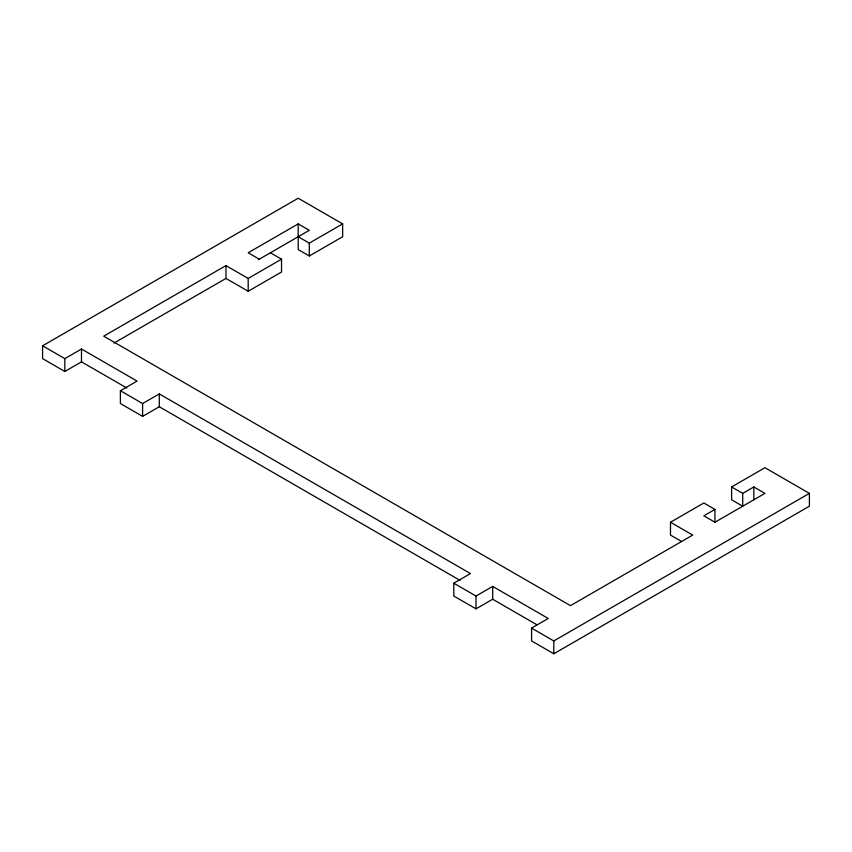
<?xml version="1.0" encoding="UTF-8"?>
<svg xmlns="http://www.w3.org/2000/svg" width="852" height="852" viewBox="0 0 852 852"><rect width="100%" height="100%" fill="white"/><g stroke="black" fill="none" stroke-linecap="round" stroke-linejoin="round"><path stroke-width="1.28" d="M126.852 388.033L81.494 361.844L64.827 371.461L42.6 358.628L42.6 345.795L298.2 198.228L342.653 223.895L342.653 236.728L309.308 255.973L298.2 249.561L298.2 223.895L309.308 230.306L258.422 259.69M42.6 345.795L64.827 358.628L81.494 349.011L137.065 381.089L120.388 390.717L120.388 403.539L142.614 416.372L159.292 406.755L460.08 580.414M114.008 343.068L225.961 278.434L248.188 291.267L281.533 272.012L281.533 259.178L248.188 278.434L225.961 265.6L103.72 336.178L570.467 605.644L692.708 535.077L670.492 522.244L670.492 535.077L681.6 541.489M298.2 223.895L248.188 252.767L259.306 259.178M298.2 236.728L309.308 243.139L342.653 223.895M120.388 390.717L142.614 403.539L159.292 393.922L470.453 573.566L453.786 583.194L453.786 596.027L476.012 608.861L492.68 599.233L536.898 624.772M453.786 583.194L476.012 596.027L492.68 586.4L548.241 618.477L531.573 628.105L531.573 640.938L553.8 653.772L809.4 506.205L809.4 493.372L764.947 467.705L731.612 486.95L731.612 499.783L742.72 506.205L742.72 493.372L753.839 486.95L764.947 493.372L714.934 522.244L703.827 515.822L714.934 509.411L714.934 522.244M670.492 522.244L703.827 502.989L714.934 509.411M531.573 628.105L553.8 640.938L809.4 493.372M731.612 486.95L742.72 493.372M270.414 252.767L281.533 259.178M753.839 486.95L753.839 499.783M553.8 640.938L553.8 653.772M492.68 586.4L492.68 599.233M476.012 596.027L476.012 608.861M309.308 243.139L309.308 255.973M248.188 278.434L248.188 291.267M225.961 265.6L225.961 278.434M159.292 393.922L159.292 406.755M142.614 403.539L142.614 416.372M81.494 349.011L81.494 361.844M64.827 358.628L64.827 371.461"/></g></svg>
